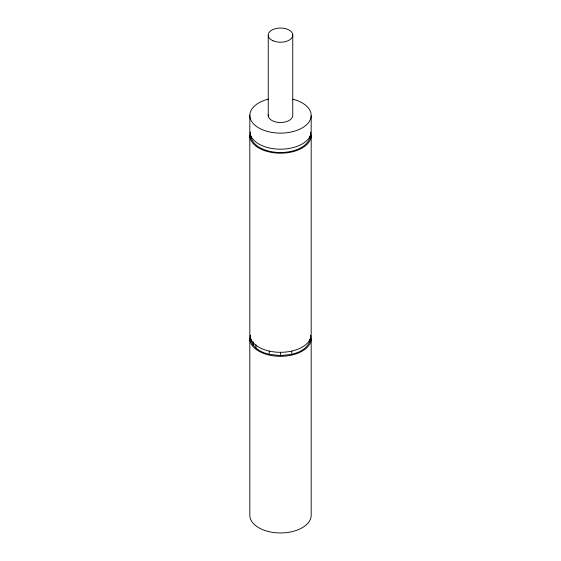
<?xml version="1.0" encoding="UTF-8"?>
<svg xmlns="http://www.w3.org/2000/svg" width="561" height="561" viewBox="0 0 561 561"><rect width="100%" height="100%" fill="white"/><g stroke="black" fill="none" stroke-linecap="round" stroke-linejoin="round"><path stroke-width="0.84" d="M309.967 339.44A29.502 17.033 0 0 1 291.79 354.342L280.5 355.639L269.21 354.342A29.502 17.033 0 0 1 255.97 348.072L253.249 345.127A29.502 17.033 0 0 1 251.033 339.44M311.173 115.811L311.173 131.87A30.68 17.714 0 0 1 279.813 149.177A30.68 17.714 0 0 1 249.827 131.071L249.827 115.019M311.18 135.489L311.18 334.594A30.68 17.714 0 0 1 280.5 352.308A30.68 17.714 0 0 1 249.82 334.594L249.82 135.489M311.18 338.606L311.18 515.236A30.68 17.714 0 0 1 280.5 532.95A30.68 17.714 0 0 1 249.82 515.236L249.82 338.606M309.434 339.524L309.434 341.93M292.758 34.614L292.758 114.9A12.293 7.097 0 0 1 280.184 122.508A12.293 7.097 0 0 1 268.305 114.535M291.79 351.13L291.79 354.342M280.5 352.427L280.5 355.639M269.21 351.13L269.21 354.342M268.242 35.645L268.242 115.931M255.97 344.861L255.97 348.072M253.249 341.915L253.249 345.127M310.591 335.155A30.68 17.714 0 0 1 280.5 356.319A30.68 17.714 0 0 1 250.409 335.155M309.967 136.316A29.502 17.033 0 0 1 280.5 152.515A29.502 17.033 0 0 1 251.033 136.316M310.591 132.031A30.68 17.714 0 0 1 280.5 153.195A30.68 17.714 0 0 1 250.409 132.031M292.877 99.206A30.68 17.714 0 0 1 304.588 126.379A30.68 17.714 0 0 1 256.089 126.141A30.68 17.714 0 0 1 268.607 99.087M273.088 40.785A12.293 7.097 0 0 0 292.695 36.002A12.293 7.097 0 0 0 275.717 28.59A12.293 7.097 0 0 0 273.088 40.785"/></g></svg>
